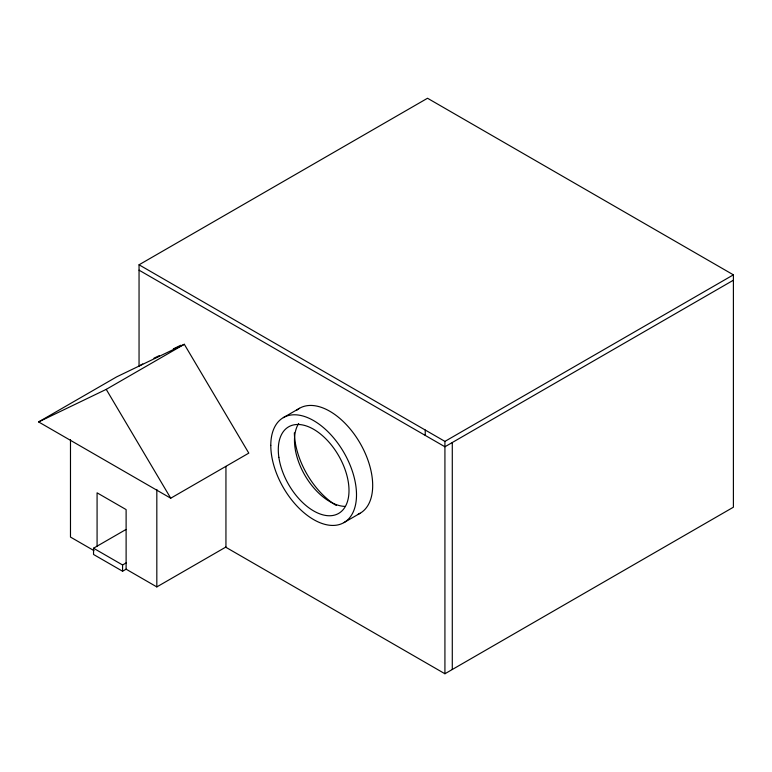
<?xml version="1.0" encoding="UTF-8"?>
<svg xmlns="http://www.w3.org/2000/svg" width="772" height="772" viewBox="0 0 772 772"><rect width="100%" height="100%" fill="white"/><g stroke="black" fill="none" stroke-linecap="round" stroke-linejoin="round"><path stroke-width="1.16" d="M142.724 363.959L139.047 366.082L139.047 264.796L427.524 98.247L733.4 274.842L733.4 507.204L444.923 673.753L225.945 547.329L225.945 466.404M38.6 421.927L116.678 376.852L184.305 344.293L248.796 453.125L170.728 498.21L38.6 421.927L106.227 389.368L184.305 344.293M283.343 417.623L299.526 408.282M225.945 547.01L156.822 586.913L126.116 569.186L122.574 571.232L93.537 554.47L93.537 548.216L125.971 529.495M93.537 548.216L122.574 564.979L126.116 562.933M139.047 264.796L444.923 441.391L733.4 274.842M733.4 280.207L444.923 446.766L139.047 270.171M343.945 522.596L360.138 513.255M153.946 358.198L159.341 355.602M173.353 348.857L180.889 345.229M94.01 550.648L70.484 537.071L70.484 439.615M106.227 389.368L170.728 498.21M452.286 442.51L452.286 669.507M444.923 441.391L444.923 673.753M425.237 430.023L425.237 435.398M156.822 489.458L156.822 586.913M126.116 569.186L126.116 509.588L97.079 492.825L97.079 546.171M122.574 564.979L122.574 571.232M344.968 506.403A50.006 28.873 60 0 1 304.216 474.114A50.006 28.873 60 0 1 298.677 423.471M296.709 410.241A60.602 34.991 60 0 1 359.636 442.414A60.602 34.991 60 0 1 358.092 514.277M336.264 505.457A60.602 34.991 60 0 1 294.354 432.851M278.866 457.371A50.006 28.873 60 0 0 336.544 514.442A50.006 28.873 60 0 0 325.533 438.525A50.006 28.873 60 0 0 278.866 457.371M270.789 445.367A60.602 34.991 60 0 0 335.077 525.336A60.602 34.991 60 0 0 335.077 439.625A60.602 34.991 60 0 0 270.789 445.367"/></g></svg>
